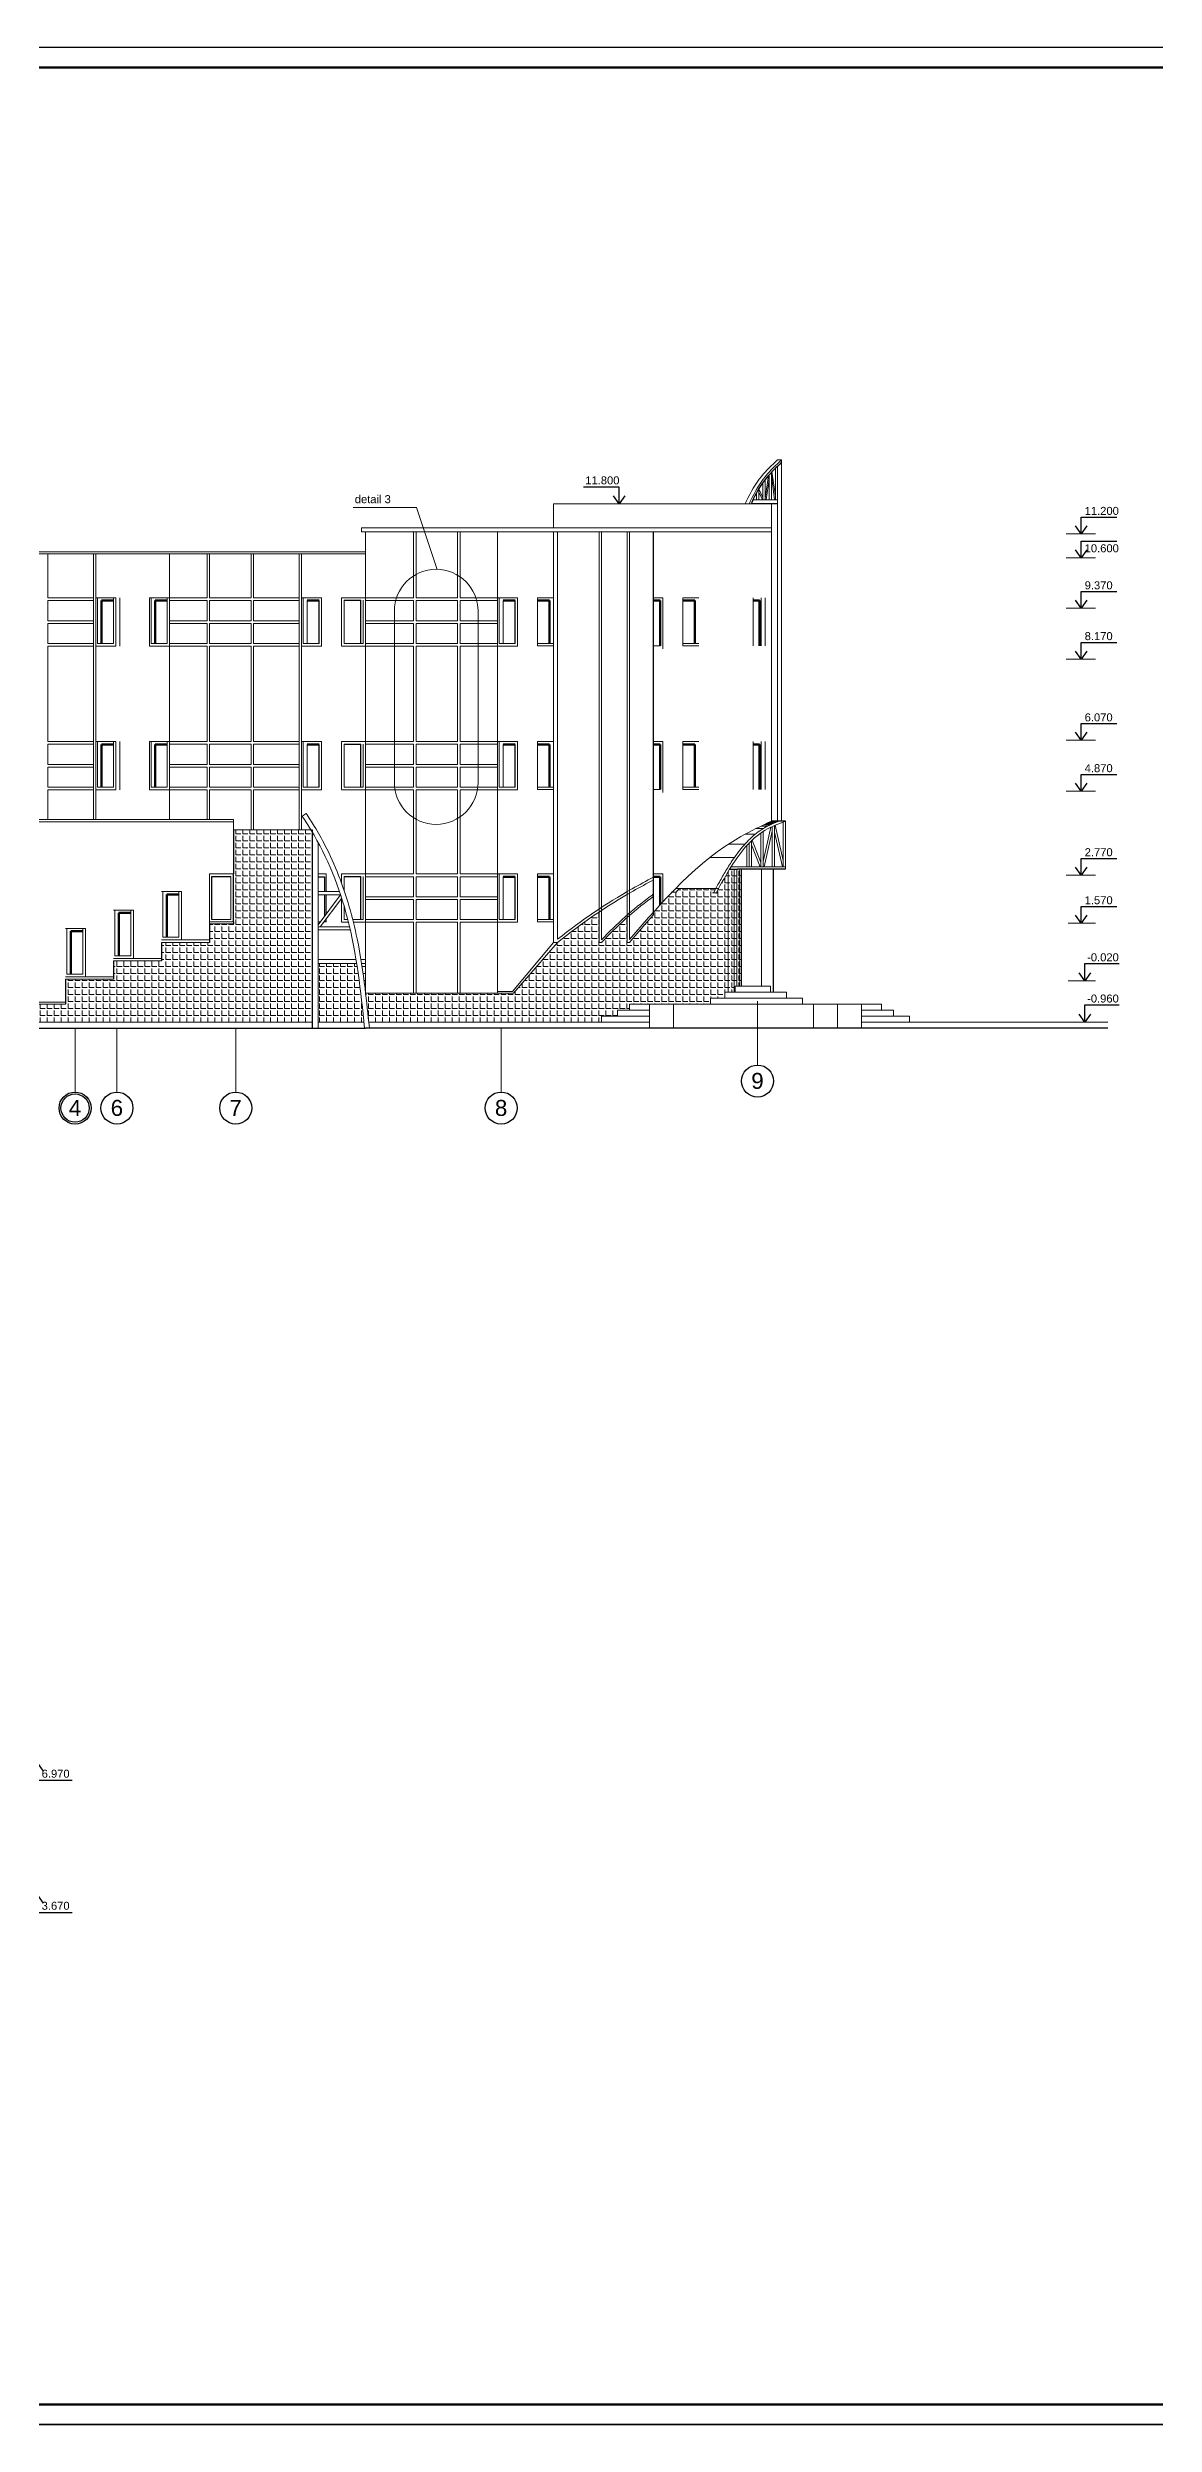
# Model space of a CAD drawing. Header units: millimetres. Extents: x -273 to 3634, y 3015 to 4572.
# Drawn here: x 266 to 543, y 3978 to 4572 of the extents above; entities that cross this region are included whole.
import ezdxf

# ---------------------------------------------------------------- set-up
doc = ezdxf.new("R2010")
doc.units = ezdxf.units.MM
doc.layers.add('@', color=250, linetype='Continuous', lineweight=60)
doc.styles.get("Standard").update_dxf_attribs({"font": 'arial.ttf', "height": 2})
doc.dimstyles.new('ISO-25', dxfattribs={"dimtxt": 2, "dimasz": 2, "dimexe": 1.6, "dimexo": 1, "dimgap": 1, "dimtad": 1, "dimdsep": 46, "dimtxsty": 'Standard', "dimblk": 'ARCHTICK', "dimcen": 2, "dimadec": 0, "dimazin": 0, "dimtfac": 1, "dimtmove": 0, "dimatfit": 3, "dimfxl": 1, "dimarcsym": 0})
pattern_1 = [(0, (-402.5253, 3013.3849), (0, 1.74625), [1.27, -0.47625]), (90, (-402.5253, 3013.3849), (-1.74625, 1e-16), [1.27, -0.47625])]

# ---------------------------------------------------------------- blocks, each defined once
blk = doc.blocks.new('_ArchTick')
at = {"color": 0, "linetype": 'ByBlock', "lineweight": 15, "const_width": 0.15}
blk.add_lwpolyline([(-0.5, -0.5), (0.5, 0.5)], dxfattribs=at)

msp = doc.modelspace()

# ---------------------------------------------------------------- hatches: boundary and pattern name
at = {"layer": '@', "lineweight": 15}
h = msp.add_hatch(dxfattribs=at)
h.set_pattern_fill('ANGLE', color=0, scale=0.25, style=0)
h.set_pattern_definition(pattern_1)
h.paths.add_polyline_path([(332.517, 4376.429), (312.851, 4376.429), (312.851, 4365.429), (312.851, 4353.429), (312.851, 4352.929), (306.851, 4352.929), (306.851, 4348.929), (306.851, 4348.329), (299.851, 4348.329), (294.851, 4348.329), (294.851, 4344.329), (294.851, 4343.729), (287.851, 4343.729), (282.851, 4343.729), (282.851, 4339.729), (282.851, 4339.129), (275.851, 4339.129), (270.851, 4339.129), (270.851, 4332.929), (221.226, 4332.929), (221.11, 4332.777), (221.11, 4328.429), (332.517, 4328.429)])
h = msp.add_hatch(dxfattribs=at)
h.set_pattern_fill('ANGLE', color=0, scale=0.25, style=0)
h.set_pattern_definition(pattern_1)
edge = h.paths.add_edge_path()
edge.add_spline(control_points=[(345.49, 4328.429), (344.974, 4333.321), (344.437, 4338.209), (343.676, 4343.055)], knot_values=[1.5041543, 1.5041543, 1.5041543, 1.5041543, 16.2206558, 16.2206558, 16.2206558, 16.2206558], degree=3, periodic=0)
edge.add_line((343.676, 4343.055), (343.516, 4343.055))
edge.add_line((343.516, 4343.055), (334.017, 4343.055))
edge.add_line((334.017, 4343.055), (334.017, 4328.429))
edge.add_line((334.017, 4328.429), (345.49, 4328.429))
edge = h.paths.add_edge_path()
edge.add_line((345.914, 4343.055), (344.891, 4343.055))
edge.add_spline(control_points=[(344.891, 4343.055), (345.215, 4340.971), (345.499, 4338.882), (346.102, 4334.005), (346.403, 4331.215), (346.697, 4328.429)], knot_values=[1.3778797, 1.3778797, 1.3778797, 1.3778797, 7.6581209, 7.6581209, 16.0337217, 16.0337217, 16.0337217, 16.0337217], degree=3, periodic=0)
edge.add_line((345.898, 4335.629), (345.914, 4335.629))
edge.add_line((345.914, 4335.629), (345.914, 4343.055))
edge = h.paths.add_edge_path()
edge.add_line((411.914, 4332.929), (416.914, 4332.929))
edge.add_line((416.914, 4332.929), (422.914, 4332.929))
edge.add_line((422.914, 4332.929), (432.092, 4332.929))
edge.add_line((432.092, 4332.929), (432.092, 4334.429))
edge.add_line((432.092, 4334.429), (435.691, 4334.429))
edge.add_line((435.691, 4334.429), (435.691, 4335.929))
edge.add_line((435.691, 4335.929), (438.329, 4335.929))
edge.add_line((438.329, 4335.929), (438.329, 4337.429))
edge.add_line((438.329, 4337.429), (438.714, 4337.429))
edge.add_line((438.714, 4337.429), (438.714, 4366.629))
edge.add_line((438.714, 4366.629), (436.914, 4366.629))
edge.add_spline(control_points=[(436.914, 4366.629), (435.936, 4365.035), (435.044, 4363.43), (434.152, 4361.825)], knot_values=[18.7737305, 18.7737305, 18.7737305, 18.7737305, 24.3155915, 24.3155915, 24.3155915, 24.3155915], degree=3, periodic=0)
edge.add_line((434.152, 4361.825), (433.615, 4360.676))
edge.add_line((433.615, 4360.676), (432.872, 4360.676))
edge.add_line((432.872, 4360.676), (433.475, 4361.825))
edge.add_line((433.475, 4361.825), (424.31, 4361.825))
edge.add_line((424.31, 4361.825), (423.547, 4360.872))
edge.add_line((423.547, 4360.872), (422.49, 4360.872))
edge.add_spline(control_points=[(422.49, 4360.872), (421.723, 4360.078), (420.964, 4359.274), (420.211, 4358.46)], knot_values=[30.8880389, 30.8880389, 30.8880389, 30.8880389, 34.1683063, 34.1683063, 34.1683063, 34.1683063], degree=3, periodic=0)
edge.add_spline(control_points=[(420.211, 4358.46), (419.974, 4358.204), (419.738, 4357.947), (419.502, 4357.689)], knot_values=[34.1683063, 34.1683063, 34.1683063, 34.1683063, 35.2012692, 35.2012692, 35.2012692, 35.2012692], degree=3, periodic=0)
edge.add_spline(control_points=[(419.502, 4357.689), (418.97, 4357.107), (418.441, 4356.521), (417.914, 4355.931)], knot_values=[35.2012692, 35.2012692, 35.2012692, 35.2012692, 37.5324929, 37.5324929, 37.5324929, 37.5324929], degree=3, periodic=0)
edge.add_line((417.914, 4355.931), (417.914, 4355.257))
edge.add_spline(control_points=[(417.914, 4355.257), (415.892, 4352.979), (413.903, 4350.654), (411.914, 4348.329)], knot_values=[38.4188332, 38.4188332, 38.4188332, 38.4188332, 47.3908182, 47.3908182, 47.3908182, 47.3908182], degree=3, periodic=0)
edge.add_line((411.914, 4348.329), (411.314, 4348.329))
edge.add_line((411.314, 4348.329), (411.314, 4354.576))
edge.add_arc((469.408, 4288.658), 87.865, 131.390123, 137.224638)
edge.add_line((404.914, 4348.329), (404.314, 4348.329))
edge.add_line((404.314, 4348.329), (404.314, 4355.942))
edge.add_arc((485.413, 4234.23), 146.256, 123.676709, 128.727301)
edge.add_line((393.914, 4348.329), (382.914, 4335.629))
edge.add_line((382.914, 4335.629), (378.914, 4335.629))
edge.add_line((378.914, 4335.629), (368.914, 4335.629))
edge.add_line((368.914, 4335.629), (357.914, 4335.629))
edge.add_line((357.914, 4335.629), (345.898, 4335.629))
edge.add_spline(control_points=[(344.891, 4343.055), (345.215, 4340.971), (345.499, 4338.882), (346.102, 4334.005), (346.403, 4331.215), (346.697, 4328.429)], knot_values=[1.3778797, 1.3778797, 1.3778797, 1.3778797, 7.6581209, 7.6581209, 16.0337217, 16.0337217, 16.0337217, 16.0337217], degree=3, periodic=0)
edge.add_line((346.697, 4328.429), (404.914, 4328.429))
edge.add_line((404.914, 4328.429), (404.914, 4329.929))
edge.add_line((404.914, 4329.929), (408.914, 4329.929))
edge.add_line((408.914, 4329.929), (408.914, 4331.429))
edge.add_line((408.914, 4331.429), (411.914, 4331.429))
edge.add_line((411.914, 4331.429), (411.914, 4332.929))
h = msp.add_hatch(dxfattribs=at)
h.set_pattern_fill('ANGLE', color=0, scale=0.25, style=0)
h.set_pattern_definition(pattern_1)
h.paths.add_polyline_path([(439.457, 4366.629), (438.914, 4366.629), (438.714, 4366.629), (438.714, 4337.429), (439.457, 4337.429)])
h.paths.add_polyline_path([(439.914, 4366.629), (439.457, 4366.629), (439.457, 4337.429), (439.914, 4337.429)])

# ---------------------------------------------------------------- linework, layer by layer
at = {"layer": '@', "color": 0, "lineweight": 30}
for p, q in [((568.136, 4571.956), (-272.864, 4571.956)), ((448.914, 4457.929), (442.255, 4457.929)), ((417.914, 4355.257), (417.914, 4450.929)), ((334.314, 4423.029), (334.314, 4433.729)), ((340.514, 4433.829), (344.714, 4433.829)), ((344.714, 4423.029), (344.714, 4433.829)), ((383.314, 4423.029), (383.314, 4433.729)), ((334.314, 4387.106), (334.314, 4397.806)), ((340.514, 4397.906), (344.714, 4397.906)), ((344.714, 4387.106), (344.714, 4397.906)), ((383.314, 4387.106), (383.314, 4397.806)), ((449.129, 4378.589), (447.296, 4378.589)), ((450.914, 4378.629), (447.381, 4378.629)), ((312.851, 4376.429), (312.851, 4365.429)), ((332.517, 4376.429), (332.517, 4326.929)), ((436.914, 4366.629), (438.914, 4366.629)), ((450.914, 4366.629), (438.914, 4366.629)), ((447.914, 4335.929), (447.914, 4366.629)), ((307.451, 4364.829), (312.251, 4364.829)), ((307.451, 4354.029), (307.451, 4364.829)), ((312.851, 4353.429), (312.851, 4365.429)), ((334.017, 4364.738), (335.605, 4364.738)), ((335.605, 4364.738), (335.605, 4361.049)), ((335.605, 4360.249), (335.605, 4354.874)), ((340.514, 4364.829), (344.714, 4364.829)), ((344.714, 4354.029), (344.714, 4364.829)), ((383.314, 4354.029), (383.314, 4364.729)), ((294.851, 4348.329), (294.851, 4344.329)), ((306.851, 4352.929), (306.851, 4348.929)), ((306.851, 4348.929), (306.851, 4348.329)), ((312.851, 4353.429), (312.851, 4352.929)), ((335.605, 4353.611), (335.605, 4353.429)), ((282.851, 4343.729), (282.851, 4339.729)), ((294.851, 4344.329), (294.851, 4343.729)), ((270.851, 4339.129), (270.851, 4332.929)), ((282.851, 4339.729), (282.851, 4339.129)), ((-192.686, 4326.929), (345.914, 4326.929)), ((531.47, 4326.929), (345.914, 4326.929)), ((-272.864, 3977.956), (568.136, 3977.956)), ((568.136, 3977.956), (-272.864, 3977.956))]:
    msp.add_line(p, q, dxfattribs=at)
at = {"layer": '@', "color": 0, "lineweight": 50}
for p, q in [((-252.864, 4566.956), (563.136, 4566.956)), ((279.878, 4433.729), (279.878, 4423.029)), ((279.878, 4433.729), (282.878, 4433.729)), ((293.314, 4433.729), (293.314, 4423.029)), ((293.314, 4433.729), (296.314, 4433.729)), ((331.314, 4433.729), (334.314, 4433.729)), ((380.314, 4433.729), (383.314, 4433.729)), ((391.914, 4433.729), (388.914, 4433.729)), ((391.914, 4433.729), (391.914, 4423.029)), ((417.914, 4433.729), (419.502, 4433.729)), ((419.502, 4433.729), (419.502, 4422.421)), ((428.211, 4433.729), (425.211, 4433.729)), ((428.211, 4433.729), (428.211, 4423.029)), ((442.768, 4433.738), (444.357, 4433.738)), ((444.357, 4433.738), (444.357, 4422.429)), ((279.878, 4397.806), (279.878, 4387.106)), ((279.878, 4397.806), (282.878, 4397.806)), ((293.314, 4397.806), (293.314, 4387.106)), ((293.314, 4397.806), (296.314, 4397.806)), ((331.314, 4397.806), (334.314, 4397.806)), ((380.314, 4397.806), (383.314, 4397.806)), ((391.914, 4397.806), (388.914, 4397.806)), ((391.914, 4397.806), (391.914, 4387.106)), ((417.914, 4397.806), (419.502, 4397.806)), ((419.502, 4397.806), (419.502, 4386.497)), ((428.211, 4397.806), (425.211, 4397.806)), ((428.211, 4397.806), (428.211, 4387.106)), ((442.768, 4397.814), (444.357, 4397.814)), ((444.357, 4397.814), (444.357, 4386.506)), ((296.251, 4360.306), (299.251, 4360.306)), ((296.251, 4360.306), (296.251, 4349.606)), ((380.314, 4364.729), (383.314, 4364.729)), ((391.914, 4364.729), (388.914, 4364.729)), ((391.914, 4364.729), (391.914, 4354.029)), ((417.914, 4364.729), (419.502, 4364.729)), ((419.502, 4364.729), (419.502, 4357.689)), ((284.251, 4355.706), (284.251, 4345.006)), ((284.251, 4355.706), (287.251, 4355.706)), ((272.251, 4351.106), (272.251, 4340.406)), ((272.251, 4351.106), (275.251, 4351.106)), ((563.136, 3982.956), (-252.864, 3982.956))]:
    msp.add_line(p, q, dxfattribs=at)
at = {"layer": '@', "color": 0, "lineweight": 15}
for p, q in [((449.914, 4468.929), (448.914, 4468.929)), ((448.914, 4378.629), (448.914, 4467.371)), ((449.914, 4378.629), (449.914, 4468.929)), ((444.19, 4461.639), (445.195, 4459.526)), ((444.196, 4461.673), (444.196, 4458.929)), ((445.196, 4463.196), (445.196, 4458.929)), ((445.768, 4463.968), (445.768, 4458.929)), ((445.778, 4459.253), (446.642, 4465.028)), ((446.018, 4458.929), (446.768, 4464.093)), ((446.768, 4465.171), (446.768, 4458.929)), ((447.341, 4465.796), (447.341, 4458.929)), ((447.341, 4465.116), (448.164, 4458.941)), ((447.498, 4465.943), (448.341, 4459.894)), ((448.341, 4466.815), (448.341, 4458.929)), ((342.785, 4456.971), (358.593, 4456.971)), ((358.593, 4456.971), (363.779, 4441.555)), ((392.914, 4457.929), (440.831, 4457.929)), ((392.914, 4456.929), (392.914, 4457.929)), ((392.914, 4451.929), (392.914, 4456.929)), ((440.831, 4457.929), (442.255, 4457.929)), ((442.255, 4457.929), (448.914, 4457.929)), ((448.914, 4458.929), (442.716, 4458.929)), ((443.623, 4460.688), (443.623, 4458.929)), ((444.197, 4460.871), (445.115, 4458.931)), ((447.381, 4456.929), (447.381, 4457.929)), ((447.381, 4378.629), (447.381, 4456.929)), ((392.914, 4451.929), (344.914, 4451.929)), ((344.914, 4451.929), (344.914, 4450.929)), ((344.914, 4450.929), (392.914, 4450.929)), ((345.914, 4335.629), (345.914, 4450.929)), ((357.914, 4441.376), (357.914, 4450.929)), ((358.514, 4441.376), (358.514, 4450.929)), ((368.914, 4441.376), (368.914, 4450.929)), ((369.514, 4441.376), (369.514, 4450.929)), ((378.914, 4450.929), (378.914, 4354.629)), ((392.914, 4451.929), (447.381, 4451.929)), ((392.914, 4348.329), (392.914, 4450.929)), ((392.914, 4450.929), (447.381, 4450.929)), ((393.914, 4349.131), (393.914, 4450.929)), ((404.314, 4450.929), (404.314, 4348.329)), ((404.914, 4450.929), (404.914, 4348.976)), ((411.314, 4450.929), (411.314, 4348.329)), ((411.914, 4450.929), (411.914, 4349.03)), ((521.016, 4450.429), (528.35, 4450.429)), ((199.914, 4445.929), (345.914, 4445.929)), ((199.914, 4445.429), (345.914, 4445.429)), ((266.478, 4445.429), (266.478, 4434.429)), ((277.878, 4445.429), (277.878, 4379.026)), ((278.478, 4445.429), (278.478, 4379.026)), ((296.914, 4445.429), (296.914, 4379.026)), ((306.314, 4445.429), (306.314, 4434.429)), ((306.914, 4445.429), (306.914, 4434.429)), ((317.314, 4445.429), (317.314, 4434.429)), ((317.914, 4445.429), (317.914, 4434.429)), ((329.314, 4445.429), (329.314, 4379.026)), ((329.914, 4445.429), (329.914, 4379.026)), ((521.016, 4444.429), (528.35, 4444.429)), ((357.914, 4441.376), (357.914, 4434.429)), ((358.514, 4441.376), (358.514, 4434.429)), ((368.914, 4441.376), (368.914, 4434.429)), ((369.514, 4441.376), (369.514, 4434.429)), ((266.478, 4434.429), (277.878, 4434.429)), ((266.478, 4433.753), (266.478, 4428.729)), ((266.478, 4433.753), (277.878, 4433.753)), ((278.478, 4434.429), (278.878, 4434.429)), ((278.878, 4434.429), (279.878, 4434.429)), ((278.878, 4434.429), (278.878, 4423.029)), ((279.878, 4434.429), (282.878, 4434.429)), ((282.878, 4434.429), (283.478, 4434.429)), ((282.878, 4423.029), (282.878, 4434.429)), ((283.478, 4434.429), (283.478, 4422.353)), ((284.478, 4434.429), (284.478, 4422.353)), ((291.914, 4422.353), (291.914, 4434.429)), ((291.914, 4434.429), (292.314, 4434.429)), ((292.314, 4434.429), (293.314, 4434.429)), ((292.314, 4434.429), (292.314, 4423.029)), ((293.314, 4434.429), (296.314, 4434.429)), ((296.314, 4423.029), (296.314, 4434.429)), ((296.314, 4434.429), (296.914, 4434.429)), ((296.914, 4434.429), (306.314, 4434.429)), ((296.914, 4434.429), (296.914, 4422.353)), ((296.914, 4433.753), (306.314, 4433.753)), ((306.314, 4433.753), (306.314, 4428.729)), ((306.914, 4434.429), (317.314, 4434.429)), ((306.914, 4433.753), (306.914, 4428.729)), ((306.914, 4433.753), (317.314, 4433.753)), ((317.314, 4433.753), (317.314, 4428.729)), ((317.914, 4434.429), (329.314, 4434.429)), ((317.914, 4433.753), (317.914, 4428.729)), ((317.914, 4433.753), (329.314, 4433.753)), ((329.914, 4434.429), (330.314, 4434.429)), ((330.314, 4434.429), (331.314, 4434.429)), ((330.314, 4434.429), (330.314, 4423.029)), ((331.314, 4434.429), (334.314, 4434.429)), ((331.314, 4433.729), (331.314, 4423.029)), ((334.314, 4434.429), (334.914, 4434.429)), ((334.914, 4434.429), (334.914, 4422.353)), ((339.914, 4422.429), (339.914, 4434.429)), ((339.914, 4434.429), (345.914, 4434.429)), ((339.914, 4434.429), (345.914, 4434.429)), ((340.514, 4423.029), (340.514, 4433.829)), ((345.314, 4423.029), (345.314, 4433.829)), ((345.914, 4434.429), (357.914, 4434.429)), ((345.914, 4433.753), (357.914, 4433.753)), ((357.914, 4433.753), (357.914, 4428.729)), ((358.514, 4434.429), (368.914, 4434.429)), ((358.514, 4433.753), (358.514, 4428.729)), ((358.514, 4433.753), (368.914, 4433.753)), ((368.914, 4433.753), (368.914, 4428.729)), ((369.514, 4434.429), (378.914, 4434.429)), ((369.514, 4433.753), (369.514, 4428.729)), ((369.514, 4433.753), (378.914, 4433.753)), ((378.914, 4434.429), (379.314, 4434.429)), ((379.314, 4434.429), (379.314, 4423.029)), ((379.314, 4434.429), (380.314, 4434.429)), ((380.314, 4434.429), (383.314, 4434.429)), ((380.314, 4433.729), (380.314, 4423.029)), ((383.314, 4434.429), (383.914, 4434.429)), ((383.914, 4434.429), (383.914, 4422.353)), ((391.914, 4434.429), (388.914, 4434.429)), ((388.914, 4422.429), (388.914, 4434.429)), ((392.914, 4434.429), (391.914, 4434.429)), ((417.914, 4434.429), (420.211, 4434.429)), ((420.211, 4434.429), (420.211, 4421.729)), ((425.211, 4422.429), (425.211, 4434.429)), ((428.211, 4434.429), (425.211, 4434.429)), ((429.211, 4434.429), (428.211, 4434.429)), ((442.768, 4434.429), (442.768, 4422.429)), ((444.768, 4434.429), (444.768, 4422.429)), ((445.768, 4434.429), (445.768, 4422.429)), ((521.016, 4431.829), (528.35, 4431.829)), ((266.478, 4428.729), (277.878, 4428.729)), ((266.478, 4428.053), (266.478, 4423.029)), ((266.478, 4428.053), (277.878, 4428.053)), ((296.914, 4428.729), (306.314, 4428.729)), ((296.914, 4428.053), (306.314, 4428.053)), ((306.314, 4428.053), (306.314, 4423.029)), ((306.914, 4428.729), (317.314, 4428.729)), ((306.914, 4428.053), (306.914, 4423.029)), ((306.914, 4428.053), (317.314, 4428.053)), ((317.314, 4428.053), (317.314, 4423.029)), ((317.914, 4428.729), (329.314, 4428.729)), ((317.914, 4428.053), (317.914, 4423.029)), ((317.914, 4428.053), (329.314, 4428.053)), ((345.914, 4428.729), (357.914, 4428.729)), ((345.914, 4428.053), (357.914, 4428.053)), ((353.092, 4431.102), (353.092, 4413.21)), ((357.914, 4428.053), (357.914, 4423.029)), ((358.514, 4428.729), (368.914, 4428.729)), ((358.514, 4428.053), (368.914, 4428.053)), ((358.514, 4428.053), (358.514, 4423.029)), ((368.914, 4428.053), (368.914, 4423.029)), ((369.514, 4428.729), (378.914, 4428.729)), ((369.514, 4428.053), (369.514, 4423.029)), ((369.514, 4428.053), (378.914, 4428.053)), ((374.003, 4431.102), (374.003, 4413.21)), ((266.478, 4423.029), (277.878, 4423.029)), ((266.478, 4422.353), (266.478, 4398.506)), ((266.478, 4422.353), (277.878, 4422.353)), ((278.478, 4422.353), (283.478, 4422.353)), ((278.878, 4423.029), (282.878, 4423.029)), ((291.914, 4422.353), (296.914, 4422.353)), ((292.314, 4423.029), (296.314, 4423.029)), ((296.914, 4423.029), (306.314, 4423.029)), ((296.914, 4422.353), (306.314, 4422.353)), ((306.314, 4422.353), (306.314, 4398.506)), ((306.914, 4423.029), (317.314, 4423.029)), ((306.914, 4422.353), (306.914, 4398.506)), ((306.914, 4422.353), (317.314, 4422.353)), ((317.314, 4422.353), (317.314, 4398.506)), ((317.914, 4423.029), (329.314, 4423.029)), ((317.914, 4422.353), (317.914, 4398.506)), ((317.914, 4422.353), (329.314, 4422.353)), ((329.914, 4422.353), (334.914, 4422.353)), ((330.314, 4423.029), (334.314, 4423.029)), ((339.914, 4422.353), (345.914, 4422.353)), ((340.514, 4423.029), (345.314, 4423.029)), ((345.914, 4423.029), (357.914, 4423.029)), ((345.914, 4422.353), (357.914, 4422.353)), ((357.914, 4422.353), (357.914, 4398.506)), ((358.514, 4423.029), (368.914, 4423.029)), ((358.514, 4422.353), (358.514, 4398.506)), ((358.514, 4422.353), (368.914, 4422.353)), ((368.914, 4422.353), (368.914, 4398.506)), ((369.514, 4423.029), (378.914, 4423.029)), ((369.514, 4422.353), (369.514, 4398.506)), ((369.514, 4422.353), (378.914, 4422.353)), ((378.914, 4422.353), (383.914, 4422.353)), ((379.314, 4423.029), (383.314, 4423.029)), ((388.914, 4423.029), (392.914, 4423.029)), ((391.914, 4422.429), (388.914, 4422.429)), ((391.914, 4422.429), (392.914, 4422.429)), ((417.914, 4422.429), (419.502, 4422.429)), ((425.211, 4423.029), (429.211, 4423.029)), ((428.211, 4422.429), (425.211, 4422.429)), ((428.211, 4422.429), (429.211, 4422.429)), ((521.016, 4419.129), (528.35, 4419.129)), ((353.092, 4413.21), (353.092, 4406.174)), ((374.003, 4413.21), (374.003, 4406.174)), ((353.092, 4388.281), (353.092, 4406.174)), ((374.003, 4388.281), (374.003, 4406.174)), ((266.478, 4398.506), (277.878, 4398.506)), ((266.478, 4397.829), (266.478, 4392.806)), ((266.478, 4397.829), (277.878, 4397.829)), ((278.478, 4398.506), (278.878, 4398.506)), ((278.878, 4398.506), (279.878, 4398.506)), ((278.878, 4398.506), (278.878, 4387.106)), ((279.878, 4398.506), (282.878, 4398.506)), ((282.878, 4387.106), (282.878, 4398.506)), ((282.878, 4398.506), (283.478, 4398.506)), ((283.478, 4398.506), (283.478, 4386.429)), ((284.478, 4398.506), (284.478, 4386.429)), ((291.914, 4386.429), (291.914, 4398.506)), ((291.914, 4398.506), (292.314, 4398.506)), ((292.314, 4398.506), (293.314, 4398.506)), ((292.314, 4398.506), (292.314, 4387.106)), ((293.314, 4398.506), (296.314, 4398.506)), ((296.314, 4387.106), (296.314, 4398.506)), ((296.314, 4398.506), (296.914, 4398.506)), ((296.914, 4398.506), (306.314, 4398.506)), ((296.914, 4398.506), (296.914, 4386.429)), ((296.914, 4397.829), (306.314, 4397.829)), ((306.314, 4397.829), (306.314, 4392.806)), ((306.914, 4398.506), (317.314, 4398.506)), ((306.914, 4397.829), (306.914, 4392.806)), ((306.914, 4397.829), (317.314, 4397.829)), ((317.314, 4397.829), (317.314, 4392.806)), ((317.914, 4398.506), (329.314, 4398.506)), ((317.914, 4397.829), (317.914, 4392.806)), ((317.914, 4397.829), (329.314, 4397.829)), ((329.914, 4398.506), (330.314, 4398.506)), ((330.314, 4398.506), (331.314, 4398.506)), ((330.314, 4398.506), (330.314, 4387.106)), ((331.314, 4398.506), (334.314, 4398.506)), ((331.314, 4397.806), (331.314, 4387.106)), ((334.314, 4398.506), (334.914, 4398.506)), ((334.914, 4398.506), (334.914, 4386.429)), ((339.914, 4386.506), (339.914, 4398.506)), ((339.914, 4398.506), (345.914, 4398.506)), ((339.914, 4398.506), (345.914, 4398.506)), ((340.514, 4387.106), (340.514, 4397.906)), ((345.314, 4387.106), (345.314, 4397.906)), ((345.914, 4398.506), (357.914, 4398.506)), ((345.914, 4397.829), (357.914, 4397.829)), ((357.914, 4397.829), (357.914, 4392.806)), ((358.514, 4398.506), (368.914, 4398.506)), ((358.514, 4397.829), (358.514, 4392.806)), ((358.514, 4397.829), (368.914, 4397.829)), ((368.914, 4397.829), (368.914, 4392.806)), ((369.514, 4398.506), (378.914, 4398.506)), ((369.514, 4397.829), (369.514, 4392.806)), ((369.514, 4397.829), (378.914, 4397.829)), ((378.914, 4398.506), (379.314, 4398.506)), ((379.314, 4398.506), (379.314, 4387.106)), ((379.314, 4398.506), (380.314, 4398.506)), ((380.314, 4398.506), (383.314, 4398.506)), ((380.314, 4397.806), (380.314, 4387.106)), ((383.314, 4398.506), (383.914, 4398.506)), ((383.914, 4398.506), (383.914, 4386.429)), ((391.914, 4398.506), (388.914, 4398.506)), ((388.914, 4386.506), (388.914, 4398.506)), ((392.914, 4398.506), (391.914, 4398.506)), ((417.914, 4398.506), (420.211, 4398.506)), ((420.211, 4398.506), (420.211, 4385.806)), ((425.211, 4386.506), (425.211, 4398.506)), ((428.211, 4398.506), (425.211, 4398.506)), ((429.211, 4398.506), (428.211, 4398.506)), ((442.768, 4398.506), (442.768, 4386.506)), ((444.768, 4398.506), (444.768, 4386.506)), ((445.768, 4398.506), (445.768, 4386.506)), ((521.016, 4398.829), (528.35, 4398.829)), ((266.478, 4392.806), (277.878, 4392.806)), ((266.478, 4392.129), (266.478, 4387.106)), ((266.478, 4392.129), (277.878, 4392.129)), ((296.914, 4392.806), (306.314, 4392.806)), ((296.914, 4392.129), (306.314, 4392.129)), ((306.314, 4392.129), (306.314, 4387.106)), ((306.914, 4392.806), (317.314, 4392.806)), ((306.914, 4392.129), (306.914, 4387.106)), ((306.914, 4392.129), (317.314, 4392.129)), ((317.314, 4392.129), (317.314, 4387.106)), ((317.914, 4392.806), (329.314, 4392.806)), ((317.914, 4392.129), (317.914, 4387.106)), ((317.914, 4392.129), (329.314, 4392.129)), ((345.914, 4392.806), (357.914, 4392.806)), ((345.914, 4392.129), (357.914, 4392.129)), ((357.914, 4392.129), (357.914, 4387.106)), ((358.514, 4392.806), (368.914, 4392.806)), ((358.514, 4392.129), (358.514, 4387.106)), ((358.514, 4392.129), (368.914, 4392.129)), ((368.914, 4392.129), (368.914, 4387.106)), ((369.514, 4392.806), (378.914, 4392.806)), ((369.514, 4392.129), (369.514, 4387.106)), ((369.514, 4392.129), (378.914, 4392.129)), ((266.478, 4387.106), (277.878, 4387.106)), ((266.478, 4386.429), (266.478, 4379.026)), ((266.478, 4386.429), (277.878, 4386.429)), ((278.478, 4386.429), (283.478, 4386.429)), ((278.878, 4387.106), (282.878, 4387.106)), ((291.914, 4386.429), (296.914, 4386.429)), ((292.314, 4387.106), (296.314, 4387.106)), ((296.914, 4387.106), (306.314, 4387.106)), ((296.914, 4386.429), (306.314, 4386.429)), ((306.314, 4386.429), (306.314, 4379.026)), ((306.914, 4387.106), (317.314, 4387.106)), ((306.914, 4386.429), (306.914, 4379.026)), ((306.914, 4386.429), (317.314, 4386.429)), ((317.314, 4386.429), (317.314, 4379.026)), ((317.914, 4387.106), (329.314, 4387.106)), ((317.914, 4386.429), (317.914, 4379.026)), ((317.914, 4386.429), (329.314, 4386.429)), ((329.914, 4386.429), (334.914, 4386.429)), ((330.314, 4387.106), (334.314, 4387.106)), ((339.914, 4386.429), (345.914, 4386.429)), ((340.514, 4387.106), (345.314, 4387.106)), ((345.914, 4387.106), (357.914, 4387.106)), ((345.914, 4386.429), (357.914, 4386.429)), ((357.914, 4386.429), (357.914, 4365.429)), ((358.514, 4387.106), (368.914, 4387.106)), ((358.514, 4386.429), (358.514, 4365.429)), ((358.514, 4386.429), (368.914, 4386.429)), ((368.914, 4386.429), (368.914, 4365.429)), ((369.514, 4387.106), (378.914, 4387.106)), ((369.514, 4386.429), (369.514, 4365.429)), ((369.514, 4386.429), (378.914, 4386.429)), ((378.914, 4386.429), (383.914, 4386.429)), ((379.314, 4387.106), (383.314, 4387.106)), ((388.914, 4387.106), (392.914, 4387.106)), ((391.914, 4386.506), (388.914, 4386.506)), ((391.914, 4386.506), (392.914, 4386.506)), ((417.914, 4386.506), (419.502, 4386.506)), ((425.211, 4387.106), (429.211, 4387.106)), ((428.211, 4386.506), (425.211, 4386.506)), ((428.211, 4386.506), (429.211, 4386.506)), ((521.016, 4386.129), (528.35, 4386.129)), ((134.851, 4379.026), (312.851, 4379.026)), ((134.914, 4378.429), (312.851, 4378.429)), ((312.851, 4378.429), (312.851, 4379.026)), ((312.851, 4378.429), (312.851, 4376.429)), ((317.314, 4379.026), (317.314, 4376.429)), ((317.914, 4379.026), (317.914, 4376.429)), ((329.314, 4379.026), (329.314, 4376.429)), ((329.914, 4379.026), (329.914, 4376.429)), ((330.047, 4379.895), (331.048, 4380.557)), ((447.575, 4377.941), (445.92, 4377.941)), ((446.252, 4378.098), (447.933, 4378.098)), ((446.478, 4378.204), (448.182, 4378.204)), ((446.62, 4378.272), (448.343, 4378.272)), ((446.726, 4378.321), (448.463, 4378.321)), ((446.819, 4378.365), (448.569, 4378.365)), ((446.939, 4378.422), (448.709, 4378.422)), ((447.023, 4378.461), (448.807, 4378.461)), ((448.898, 4378.498), (447.101, 4378.498)), ((447.182, 4378.536), (448.994, 4378.536)), ((449.043, 4378.555), (447.223, 4378.555)), ((450.314, 4367.229), (450.314, 4378.403)), ((450.914, 4366.629), (450.914, 4378.629)), ((312.851, 4376.429), (332.517, 4376.429)), ((334.017, 4373.335), (334.017, 4326.929)), ((440.747, 4372.91), (436.637, 4372.91)), ((443.324, 4375.368), (440.765, 4375.368)), ((441.173, 4372.486), (441.173, 4367.229)), ((441.773, 4373.128), (441.773, 4367.229)), ((442.373, 4373.727), (442.373, 4367.229)), ((442.373, 4372.736), (444.53, 4367.229)), ((442.532, 4373.878), (444.721, 4368.291)), ((445.31, 4376.771), (443.49, 4376.771)), ((444.721, 4375.671), (444.721, 4367.229)), ((446.437, 4377.398), (444.78, 4377.398)), ((445.321, 4368.566), (447.213, 4377.113)), ((445.321, 4376.071), (445.321, 4367.229)), ((447.122, 4377.734), (445.483, 4377.734)), ((445.579, 4367.229), (447.543, 4376.102)), ((447.543, 4377.268), (447.543, 4367.229)), ((448.143, 4377.535), (448.143, 4367.229)), ((448.143, 4375.861), (450.125, 4367.229)), ((448.288, 4377.598), (450.314, 4368.778)), ((431.909, 4369.503), (438.067, 4369.503)), ((436.513, 4365.968), (436.513, 4335.929)), ((437.286, 4367.229), (438.914, 4367.229)), ((438.065, 4366.629), (438.065, 4335.929)), ((438.714, 4337.429), (438.714, 4366.629)), ((450.914, 4367.229), (438.914, 4367.229)), ((439.457, 4337.429), (439.457, 4366.629)), ((439.914, 4337.429), (439.914, 4366.629)), ((444.914, 4337.429), (444.914, 4366.629)), ((294.851, 4361.006), (295.251, 4361.006)), ((295.251, 4361.006), (296.251, 4361.006)), ((295.251, 4361.006), (295.251, 4349.606)), ((296.251, 4361.006), (299.251, 4361.006)), ((299.251, 4361.006), (299.851, 4361.006)), ((299.251, 4349.606), (299.251, 4361.006)), ((299.851, 4361.006), (299.851, 4348.929)), ((306.851, 4365.429), (312.851, 4365.429)), ((306.851, 4353.429), (306.851, 4365.429)), ((312.251, 4354.029), (312.251, 4364.829)), ((336.017, 4365.429), (334.017, 4365.429)), ((334.017, 4361.049), (339.366, 4361.049)), ((334.017, 4360.249), (339.637, 4360.249)), ((339.637, 4360.249), (334.017, 4352.756)), ((336.017, 4365.429), (336.017, 4361.049)), ((336.017, 4360.249), (336.017, 4355.423)), ((339.914, 4365.429), (345.914, 4365.429)), ((339.914, 4365.429), (345.914, 4365.429)), ((339.914, 4363.096), (339.914, 4365.429)), ((340.514, 4361.403), (340.514, 4364.829)), ((345.314, 4354.029), (345.314, 4364.829)), ((345.914, 4365.429), (357.914, 4365.429)), ((345.914, 4364.753), (357.914, 4364.753)), ((357.914, 4364.753), (357.914, 4362.582)), ((357.914, 4362.582), (357.914, 4361.906)), ((357.914, 4361.906), (357.914, 4359.729)), ((358.514, 4365.429), (368.914, 4365.429)), ((358.514, 4364.753), (368.914, 4364.753)), ((358.514, 4364.753), (358.514, 4362.582)), ((358.514, 4362.582), (358.514, 4361.906)), ((358.514, 4361.906), (358.514, 4359.729)), ((368.914, 4364.753), (368.914, 4362.582)), ((368.914, 4362.582), (368.914, 4361.906)), ((368.914, 4361.906), (368.914, 4359.729)), ((369.514, 4365.429), (378.914, 4365.429)), ((369.514, 4364.753), (378.914, 4364.753)), ((369.514, 4364.753), (369.514, 4362.582)), ((369.514, 4362.582), (369.514, 4361.906)), ((369.514, 4361.906), (369.514, 4359.729)), ((378.914, 4365.429), (379.314, 4365.429)), ((379.314, 4365.429), (379.314, 4354.029)), ((379.314, 4365.429), (380.314, 4365.429)), ((380.314, 4365.429), (383.314, 4365.429)), ((380.314, 4364.729), (380.314, 4354.029)), ((383.314, 4365.429), (383.914, 4365.429)), ((383.914, 4365.429), (383.914, 4353.353)), ((391.914, 4365.429), (388.914, 4365.429)), ((388.914, 4353.429), (388.914, 4365.429)), ((392.914, 4365.429), (391.914, 4365.429)), ((417.914, 4365.429), (420.211, 4365.429)), ((420.211, 4365.429), (420.211, 4358.46)), ((422.296, 4360.872), (423.547, 4360.872)), ((424.31, 4361.825), (423.42, 4361.825)), ((423.547, 4360.872), (424.31, 4361.825)), ((434.152, 4361.825), (424.31, 4361.825)), ((432.611, 4360.676), (433.867, 4360.676)), ((433.628, 4362.116), (432.872, 4360.676)), ((434.152, 4361.825), (433.565, 4360.569)), ((521.016, 4365.129), (528.35, 4365.129)), ((282.851, 4356.406), (283.251, 4356.406)), ((283.251, 4356.406), (283.251, 4345.006)), ((283.251, 4356.406), (284.251, 4356.406)), ((284.251, 4356.406), (287.251, 4356.406)), ((287.251, 4345.006), (287.251, 4356.406)), ((287.251, 4356.406), (287.851, 4356.406)), ((287.851, 4356.406), (287.851, 4344.329)), ((307.451, 4354.029), (312.251, 4354.029)), ((339.924, 4359.37), (334.576, 4352.239)), ((336.017, 4354.16), (336.017, 4353.429)), ((339.914, 4353.429), (339.914, 4359.403)), ((340.514, 4354.029), (340.514, 4357.464)), ((340.514, 4354.029), (341.463, 4354.029)), ((342.7, 4354.029), (345.314, 4354.029)), ((345.914, 4359.729), (357.914, 4359.729)), ((345.914, 4359.053), (357.914, 4359.053)), ((345.914, 4354.029), (357.914, 4354.029)), ((357.914, 4359.053), (357.914, 4356.882)), ((357.914, 4356.882), (357.914, 4356.206)), ((357.914, 4356.206), (357.914, 4354.029)), ((358.514, 4359.729), (368.914, 4359.729)), ((358.514, 4359.053), (368.914, 4359.053)), ((358.514, 4359.053), (358.514, 4356.882)), ((358.514, 4356.882), (358.514, 4356.206)), ((358.514, 4356.206), (358.514, 4354.029)), ((358.514, 4354.029), (368.914, 4354.029)), ((368.914, 4359.053), (368.914, 4356.882)), ((368.914, 4356.882), (368.914, 4356.206)), ((368.914, 4356.206), (368.914, 4354.029)), ((369.514, 4359.729), (378.914, 4359.729)), ((369.514, 4359.053), (378.914, 4359.053)), ((369.514, 4359.053), (369.514, 4356.882)), ((369.514, 4356.882), (369.514, 4356.206)), ((369.514, 4356.206), (369.514, 4354.029)), ((369.514, 4354.029), (378.914, 4354.029)), ((378.914, 4354.629), (378.914, 4335.629)), ((379.314, 4354.029), (383.314, 4354.029)), ((388.914, 4354.029), (392.914, 4354.029)), ((270.851, 4351.806), (271.251, 4351.806)), ((271.251, 4351.806), (271.251, 4340.406)), ((271.251, 4351.806), (272.251, 4351.806)), ((272.251, 4351.806), (275.251, 4351.806)), ((275.251, 4340.406), (275.251, 4351.806)), ((275.251, 4351.806), (275.851, 4351.806)), ((275.851, 4351.806), (275.851, 4339.729)), ((294.851, 4348.929), (299.851, 4348.929)), ((294.851, 4348.329), (299.851, 4348.329)), ((295.251, 4349.606), (299.251, 4349.606)), ((306.851, 4348.929), (299.851, 4348.929)), ((306.851, 4348.329), (299.851, 4348.329)), ((306.851, 4353.429), (312.851, 4353.429)), ((306.851, 4353.429), (306.851, 4352.929)), ((312.851, 4352.929), (306.851, 4352.929)), ((334.522, 4353.429), (334.017, 4353.429)), ((334.017, 4352.239), (341.903, 4352.239)), ((334.017, 4351.439), (342.088, 4351.439)), ((336.017, 4353.429), (335.469, 4353.429)), ((339.914, 4353.353), (341.633, 4353.353)), ((342.868, 4353.353), (345.914, 4353.353)), ((345.914, 4353.353), (357.914, 4353.353)), ((357.914, 4353.353), (357.914, 4351.182)), ((357.914, 4351.182), (357.914, 4350.506)), ((357.914, 4350.506), (357.914, 4335.629)), ((358.514, 4353.353), (368.914, 4353.353)), ((358.514, 4353.353), (358.514, 4351.182)), ((358.514, 4351.182), (358.514, 4350.506)), ((358.514, 4350.506), (358.514, 4335.629)), ((368.914, 4353.353), (368.914, 4351.182)), ((368.914, 4351.182), (368.914, 4350.506)), ((368.914, 4350.506), (368.914, 4335.629)), ((369.514, 4353.353), (378.914, 4353.353)), ((369.514, 4353.353), (369.514, 4351.182)), ((369.514, 4351.182), (369.514, 4350.506)), ((369.514, 4350.506), (369.514, 4335.629)), ((378.914, 4353.353), (383.914, 4353.353)), ((392.914, 4348.329), (382.601, 4336.081)), ((382.914, 4335.629), (393.914, 4348.329)), ((391.914, 4353.429), (388.914, 4353.429)), ((391.914, 4353.429), (392.914, 4353.429)), ((392.914, 4348.329), (393.914, 4348.329)), ((404.314, 4348.329), (404.914, 4348.329)), ((411.314, 4348.329), (411.914, 4348.329)), ((521.521, 4353.129), (528.35, 4353.129)), ((282.851, 4344.329), (287.851, 4344.329)), ((282.851, 4343.729), (287.851, 4343.729)), ((283.251, 4345.006), (287.251, 4345.006)), ((294.851, 4344.329), (287.851, 4344.329)), ((294.851, 4343.729), (287.851, 4343.729)), ((343.516, 4344.055), (334.017, 4344.055)), ((343.516, 4343.055), (334.017, 4343.055)), ((343.516, 4343.055), (343.676, 4343.055)), ((345.914, 4344.055), (344.732, 4344.055)), ((345.914, 4343.055), (344.891, 4343.055)), ((270.851, 4339.729), (275.851, 4339.729)), ((270.851, 4339.129), (275.851, 4339.129)), ((271.251, 4340.406), (275.251, 4340.406)), ((282.851, 4339.729), (275.851, 4339.729)), ((282.851, 4339.129), (275.851, 4339.129)), ((443.088, 4337.429), (438.329, 4337.429)), ((438.329, 4337.429), (438.329, 4335.929)), ((443.088, 4337.429), (447.088, 4337.429)), ((447.088, 4335.929), (447.088, 4337.429)), ((521.521, 4338.729), (528.35, 4338.729)), ((221.043, 4333.429), (270.851, 4333.429)), ((221.226, 4332.929), (270.851, 4332.929)), ((357.914, 4335.629), (345.914, 4335.629)), ((368.914, 4335.629), (357.914, 4335.629)), ((378.914, 4335.629), (368.914, 4335.629)), ((382.601, 4336.081), (378.914, 4336.081)), ((378.914, 4335.629), (382.914, 4335.629)), ((416.914, 4331.429), (408.914, 4331.429)), ((408.914, 4329.929), (408.914, 4331.429)), ((416.914, 4332.929), (411.914, 4332.929)), ((411.914, 4331.429), (411.914, 4332.929)), ((416.914, 4332.929), (416.914, 4326.929)), ((422.914, 4332.929), (416.914, 4332.929)), ((457.914, 4332.929), (422.914, 4332.929)), ((422.914, 4332.929), (422.914, 4326.929)), ((432.092, 4332.929), (432.092, 4334.429)), ((436.088, 4334.429), (432.092, 4334.429)), ((443.088, 4335.929), (435.691, 4335.929)), ((435.691, 4335.929), (435.691, 4334.429)), ((455.088, 4334.429), (436.088, 4334.429)), ((443.088, 4335.929), (451.088, 4335.929)), ((443.894, 4333.682), (443.894, 4317.682)), ((451.088, 4334.429), (451.088, 4335.929)), ((455.088, 4332.929), (455.088, 4334.429)), ((457.914, 4332.929), (457.914, 4326.929)), ((463.914, 4332.929), (457.914, 4332.929)), ((463.914, 4332.929), (463.914, 4326.929)), ((469.914, 4332.929), (463.914, 4332.929)), ((469.914, 4332.929), (469.914, 4326.929)), ((469.914, 4332.929), (474.914, 4332.929)), ((469.914, 4331.429), (477.914, 4331.429)), ((474.914, 4331.429), (474.914, 4332.929)), ((477.914, 4329.929), (477.914, 4331.429)), ((332.517, 4328.429), (221.11, 4328.429)), ((273.273, 4326.929), (273.273, 4310.929)), ((283.751, 4326.929), (283.751, 4310.929)), ((313.437, 4326.929), (313.437, 4310.929)), ((345.49, 4328.429), (334.017, 4328.429)), ((416.914, 4328.429), (346.697, 4328.429)), ((379.795, 4326.929), (379.795, 4310.929)), ((416.914, 4329.929), (404.914, 4329.929)), ((404.914, 4328.429), (404.914, 4329.929)), ((469.914, 4329.929), (481.914, 4329.929)), ((469.914, 4328.429), (531.47, 4328.429)), ((481.914, 4328.429), (481.914, 4329.929))]:
    msp.add_line(p, q, dxfattribs=at)
at = {"layer": '@', "color": 0, "lineweight": 30}
for centre, radius in [((443.894, 4313.682), 4), ((273.273, 4306.929), 4), ((273.273, 4306.929), 3.536), ((283.751, 4306.929), 4), ((313.437, 4306.929), 4), ((379.795, 4306.929), 4)]:
    msp.add_circle(centre, radius, dxfattribs=at)
at = {"layer": '@', "color": 0, "lineweight": 15}
for centre, radius, start, end in [((363.547, 4431.102), 10.456, 0, 180), ((363.547, 4388.281), 10.456, 180, 0), ((485.254, 4234.23), 146.783, 119.700722, 128.483015), ((485.413, 4234.23), 146.256, 119.787012, 128.727301), ((469.408, 4288.7), 88.277, 126.298467, 136.936225), ((469.408, 4288.658), 87.865, 126.468775, 137.224638)]:
    msp.add_arc(centre, radius, start, end, dxfattribs=at)
for points, knots in [([(448.914, 4468.929), (447.498, 4467.603), (444.333, 4464.639), (442.013, 4460.602), (440.936, 4458.172), (440.831, 4457.929)], [0, 0, 0, 0, 5.7962507, 12.9610701, 13.7521711, 13.7521711, 13.7521711, 13.7521711]), ([(449.914, 4468.929), (448.498, 4467.603), (445.333, 4464.639), (443.013, 4460.602), (441.936, 4458.172), (441.831, 4457.929)], [0, 0, 0, 0, 5.7962507, 12.9610701, 13.7521711, 13.7521711, 13.7521711, 13.7521711]), ([(345.648, 4326.929), (344.68, 4336.14), (342.875, 4353.307), (335.856, 4370.89), (330.804, 4378.754), (330.047, 4379.895)], [0, 0, 0, 0, 27.7087295, 51.6426649, 55.7496577, 55.7496577, 55.7496577, 55.7496577]), ([(346.842, 4327.055), (346.501, 4330.297), (346.159, 4333.547), (345.242, 4340.958), (344.628, 4345.118), (343.241, 4351.93), (342.596, 4354.601), (341.061, 4359.891), (340.173, 4362.508), (338.15, 4367.646), (337.015, 4370.167), (334.913, 4374.244), (334.018, 4375.841), (332.414, 4378.468), (331.737, 4379.519), (331.048, 4380.557)], [0, 0, 0, 0, 9.7534805, 9.7534805, 22.2718287, 22.2718287, 30.3998922, 30.3998922, 38.5279557, 38.5279557, 46.6560192, 46.6560192, 52.0443537, 52.0443537, 55.7481844, 55.7481844, 55.7481844, 55.7481844]), ([(447.381, 4378.629), (444.781, 4377.408), (430.699, 4370.791), (420.32, 4358.849), (411.914, 4349.03)], [0, 0, 0, 0, 8.5847145, 46.4888768, 46.4888768, 46.4888768, 46.4888768]), ([(449.231, 4378.629), (448.573, 4378.372), (447.918, 4378.102), (446.63, 4377.507), (445.997, 4377.183), (444.775, 4376.45), (444.189, 4376.045), (442.504, 4374.737), (441.475, 4373.738), (439.539, 4371.546), (438.638, 4370.347), (437.164, 4368.178), (436.565, 4367.224), (435.425, 4365.318), (434.883, 4364.365), (434.108, 4362.98), (433.868, 4362.548), (433.628, 4362.116)], [1.5533752, 1.5533752, 1.5533752, 1.5533752, 3.637211, 3.637211, 5.7168476, 5.7168476, 7.7964843, 7.7964843, 11.9557576, 11.9557576, 16.2650636, 16.2650636, 19.5449831, 19.5449831, 22.8249027, 22.8249027, 24.3155915, 24.3155915, 24.3155915, 24.3155915])]:
    msp.add_open_spline(points, degree=3, knots=knots, dxfattribs=at)
at = {"layer": '@', "color": 0, "lineweight": 30}
msp.add_open_spline([(449.914, 4468.317), (448.587, 4467.073), (445.536, 4464.168), (443.344, 4460.354), (442.309, 4458.05), (442.255, 4457.929)], degree=3, knots=[0.3607785, 0.3607785, 0.3607785, 0.3607785, 5.7962507, 12.9610701, 13.3551788, 13.3551788, 13.3551788, 13.3551788], dxfattribs=at)
at = {"layer": '@', "color": 0, "lineweight": 15}
for points in [[(450.914, 4378.629), (445.803, 4376.367), (436.914, 4366.629), (434.152, 4361.825)], [(412.528, 4361.73), (417.914, 4364.655)], [(412.757, 4361.163), (417.914, 4363.978)], [(417.149, 4359.846), (417.914, 4360.408)], [(417.183, 4359.317), (417.914, 4359.857)]]:
    msp.add_spline(points, degree=3, dxfattribs=at)
msp.add_open_spline([(417.914, 4355.257), (415.892, 4352.979), (413.903, 4350.654), (411.914, 4348.329)], degree=3, dxfattribs=at)

# ---------------------------------------------------------------- texts
for s, height, p in [('11.800', 2, (400.822, 4462.791)), ('detail 3', 2, (343.194, 4458.087)), ('11.200', 2, (525.665, 4455.165)), ('10.600', 2, (525.66, 4445.821)), ('9.370', 2, (525.665, 4436.565)), ('8.170', 2, (525.665, 4423.865)), ('6.070', 2, (525.665, 4403.565)), ('4.870', 2, (525.665, 4390.865)), ('2.770', 2, (525.665, 4369.865)), ('1.570', 2, (525.665, 4357.865)), ('-0.020', 2, (526.273, 4343.601)), ('-0.960', 2, (526.273, 4333.301)), ('9', 4, (442.317, 4311.718)), ('4', 4, (271.697, 4304.965)), ('6', 4, (282.174, 4304.965)), ('7', 4, (311.86, 4304.965)), ('8', 4, (378.218, 4304.965)), ('6.970', 2, (264.917, 4139.58)), ('3.670', 2, (264.917, 4106.58))]:
    msp.add_text(s, height=height, dxfattribs=at).set_placement(p)

# ---------------------------------------------------------------- leaders
for points in [[(409.271, 4457.929), (409.271, 4462.1), (400.373, 4462.1)], [(524.811, 4450.429), (524.811, 4454.6), (533.708, 4454.6)], [(524.811, 4444.429), (524.811, 4448.6), (533.708, 4448.6)], [(524.811, 4431.829), (524.811, 4436), (533.708, 4436)], [(524.811, 4419.129), (524.811, 4423.3), (533.708, 4423.3)], [(524.811, 4398.829), (524.811, 4403), (533.708, 4403)], [(524.811, 4386.129), (524.811, 4390.3), (533.708, 4390.3)], [(524.811, 4365.129), (524.811, 4369.3), (533.708, 4369.3)], [(524.811, 4353.129), (524.811, 4357.3), (533.708, 4357.3)], [(525.685, 4338.729), (525.685, 4343.036), (534.316, 4343.036)], [(525.685, 4328.429), (525.685, 4332.736), (534.316, 4332.736)], [(263.921, 4143.245), (263.921, 4138.938), (272.552, 4138.938)], [(263.921, 4110.245), (263.921, 4105.938), (272.552, 4105.938)]]:
    msp.add_leader(points, dimstyle='ISO-25', override={"dimgap": 1, "dimtad": 0, "dimldrblk": 'Open90'}, dxfattribs=at)

doc.saveas('drawing.dxf')
